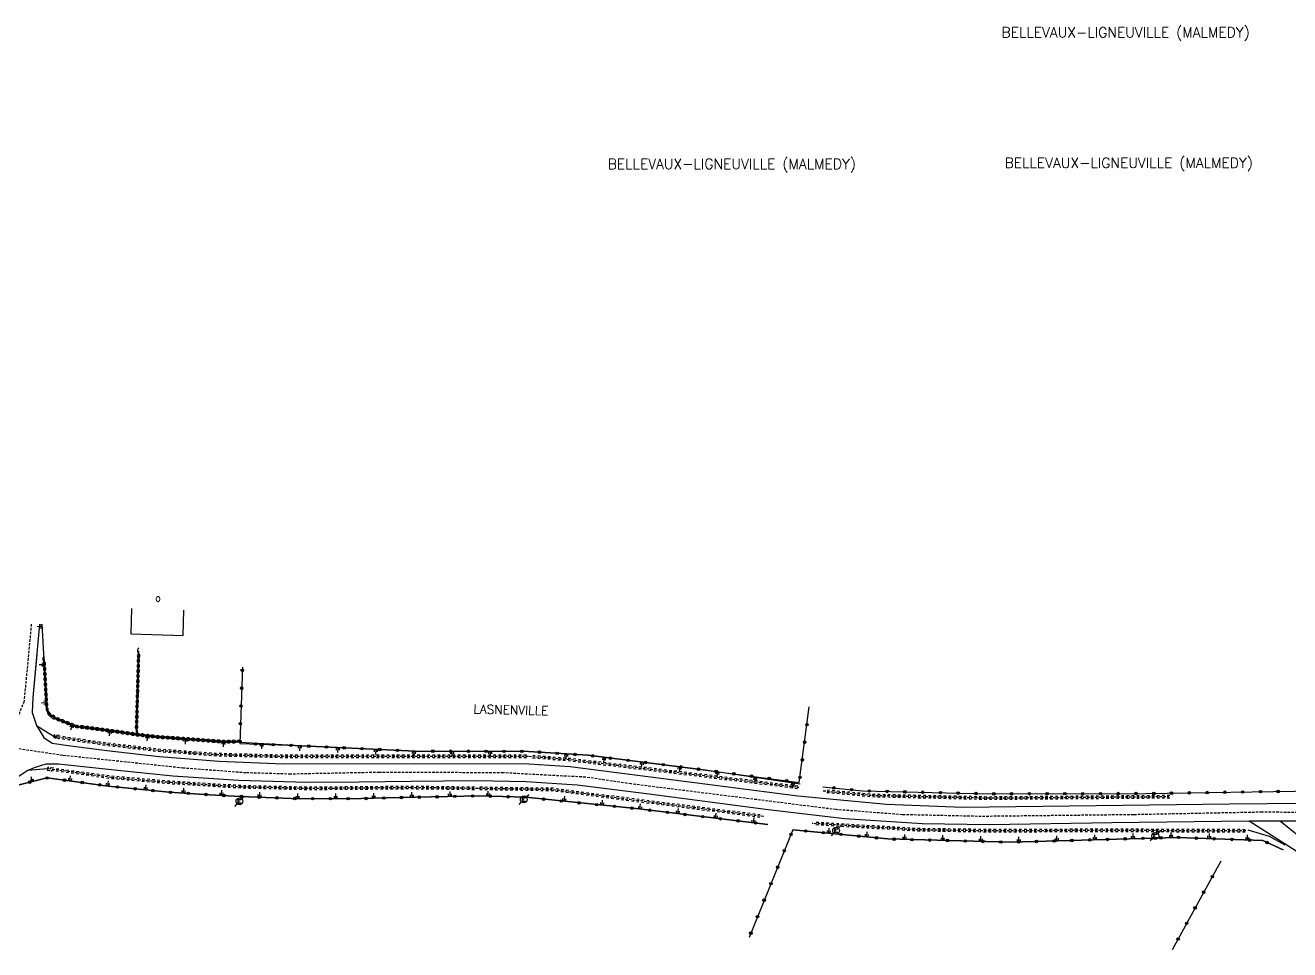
# Model space of a CAD drawing. Header units: millimetres. Extents: x 267000 to 268000, y 120141 to 120937.
# Drawn here: x 267321.9 to 267570.8, y 120582.4 to 120764.3 of the extents above; entities that cross this region are included whole.
import ezdxf
from ezdxf.enums import TextEntityAlignment as Align

# ---------------------------------------------------------------- set-up
doc = ezdxf.new("R2010")
doc.units = ezdxf.units.MM
doc.linetypes.add('DASHED', pattern=[0.75, 0.5, -0.25])
doc.layers.get('0').update_dxf_attribs({"linetype": 'CONTINUOUS'})
for name, color, linetype in [('W0001', 6, 'DASHED'), ('W0008', 7, 'CONTINUOUS'), ('W0100', 7, 'CONTINUOUS'), ('W0112', 1, 'DASHED'), ('W0211', 2, 'CONTINUOUS'), ('W0220', 5, 'DASHED'), ('W0310', 3, 'CONTINUOUS'), ('W0322', 7, 'CONTINUOUS'), ('W0400', 7, 'CONTINUOUS'), ('W0471', 7, 'CONTINUOUS'), ('W0980', 7, 'CONTINUOUS'), ('W0989', 7, 'CONTINUOUS'), ('W0991', 7, 'CONTINUOUS')]:
    doc.layers.add(name, color=color, linetype=linetype)
doc.styles.get("Standard").update_dxf_attribs({"font": 'romans.shx', "width": 0.85})

# ---------------------------------------------------------------- blocks, each defined once
blk = doc.blocks.new('t211o')
at = {"color": 0, "linetype": 'Continuous'}
for p, q in [((-0.29, 0.5), (-0.29, 0)), ((0, 1), (0, 0)), ((0.29, 0.5), (0.29, 0))]:
    blk.add_line(p, q, dxfattribs=at)
blk = doc.blocks.new('t220o')
at = {"color": 0, "linetype": 'Continuous'}
for p, q in [((-0.25, 0.25), (0.25, 0.25)), ((-0.25, -0.25), (0.25, -0.25))]:
    blk.add_line(p, q, dxfattribs=at)
blk = doc.blocks.new('t322o')
at = {"color": 0, "linetype": 'Continuous'}
for radius in [0.25, 0.15]:
    blk.add_circle((0, 0), radius, dxfattribs=at)
blk = doc.blocks.new('t310o')
at = {"color": 0, "linetype": 'Continuous'}
for centre, start, end in [((-0.5, 0.38), 216.8699, 323.1304), ((0.5, -0.37), 36.8699, 143.1303)]:
    blk.add_arc(centre, 0.625, start, end, dxfattribs=at)
blk = doc.blocks.new('T471')
for p, q in [((-0.333334, 0.333334), (-0.333334, -0.333334)), ((-0.333334, 0.333334), (0.333334, 0.333334)), ((-0.333334, 0), (0, 0)), ((0.500001, 0.500001), (1.000002, 1.000002)), ((-0.500001, -0.500001), (-1.000002, -1.000002)), ((-0.333334, -0.333334), (0.333334, -0.333334))]:
    blk.add_line(p, q)
blk.add_ellipse((0, 0), major_axis=(0.471405, 0.471405), ratio=1, start_param=5.4977871438, end_param=11.780972451)
blk = doc.blocks.new('T400')
for p, q in [((-0.15, 0.3), (0.15, 0.3)), ((-0.15, -0.25), (-0.15, 0.3)), ((-0.15, 0.15), (0.15, 0.15)), ((-0.15, 0), (0.15, 0)), ((0.15, 0.3), (0.15, -0.25)), ((-0.15, -0.15), (0.15, -0.15)), ((-0.15, -0.25), (-0.15, -0.3)), ((-0.15, -0.3), (0.15, -0.3)), ((0.15, -0.3), (0.15, -0.25))]:
    blk.add_line(p, q)

msp = doc.modelspace()

# ---------------------------------------------------------------- linework, layer by layer
at = {"layer": 'W0001'}
for points in [[(267323.05, 120646.43), (267321.61, 120631.24), (267318.07, 120622.14)], [(267599.34, 120609.16), (267565.32, 120609.42), (267540.01, 120608.92), (267510.04, 120608.58), (267494.49, 120608.92), (267481.46, 120609.93), (267441.13, 120614.98), (267432.14, 120616.32), (267425.2, 120616.66), (267415.95, 120617.17), (267391.57, 120617.25), (267374.12, 120616.91), (267365.3, 120617.16), (267352.94, 120618.09), (267329.24, 120620.6), (267319.35, 120622.05)]]:
    msp.add_lwpolyline(points, dxfattribs=at)
at = {"layer": 'W0008'}
for points in [[(267324.69, 120646.43), (267323.32, 120631.99), (267323.22, 120629.02), (267324.04, 120626.51), (267325.53, 120624.14), (267327.16, 120623.02), (267330.32, 120622.55), (267337.9, 120621.55), (267348.19, 120620.35), (267360, 120619.45), (267372.66, 120618.91), (267398.44, 120618.98), (267420.99, 120618.96)], [(267420.44, 120615.41), (267410.68, 120615.62), (267397.85, 120615.46), (267387.6, 120615.35), (267377.29, 120615.28), (267363.88, 120615.63), (267350.93, 120616.53), (267339.43, 120617.7), (267328.37, 120618.88), (267325.92, 120618.87), (267323.58, 120618.18), (267322.37, 120617.61), (267320.45, 120616.38), (267318.82, 120614.76), (267316.88, 120611.86), (267315.33, 120608.12), (267312.71, 120598.36), (267312.16, 120596.77)], [(267420.99, 120618.96), (267429.1, 120618.44), (267453.57, 120615.23), (267473.95, 120612.63), (267491.41, 120611.01), (267506.32, 120610.4), (267558.98, 120611.07), (267588.57, 120611.31), (267618.91, 120610.98), (267627.21, 120610.62), (267645.06, 120608.89), (267660.42, 120607.2), (267680.05, 120604.46)], [(267687.58, 120599.79), (267661.29, 120603.58), (267645.3, 120605.37), (267631.58, 120606.76), (267620.1, 120607.42), (267602.56, 120607.68), (267576.82, 120607.67), (267568.93, 120607.68), (267562.77, 120607.67), (267535.74, 120607.3), (267511.63, 120606.95), (267498.39, 120607.16), (267483.2, 120608.11), (267468.11, 120609.86), (267444.16, 120613.06), (267430.49, 120614.71), (267420.44, 120615.41)], [(267593.01, 120586.6), (267574.38, 120600.26), (267562.77, 120607.67)], [(267568.93, 120607.68), (267576.41, 120601.6), (267594.36, 120588.6)]]:
    msp.add_lwpolyline(points, dxfattribs=at)
at = {"layer": 'W0100'}
msp.add_lwpolyline([(267342.79, 120649.51), (267342.63, 120644.51), (267352.92, 120644.19), (267353.07, 120649.19)], dxfattribs=at)
at = {"layer": 'W0112'}
for points in [[(267328.47, 120624.51), (267327.52, 120624.62), (267327.45, 120624.12), (267328.36, 120623.93)], [(267327.25, 120618.1), (267326.29, 120618.22), (267326.18, 120617.7), (267327.15, 120617.54)]]:
    msp.add_lwpolyline(points, dxfattribs=at)
at = {"layer": 'W0211'}
for points in [[(267420.92, 120621.38), (267398.63, 120621.43), (267373.53, 120622.61), (267360.62, 120623.3), (267347.48, 120624.27), (267339.78, 120625.3), (267331.71, 120626.35), (267327.77, 120627.91), (267326.52, 120628.81), (267326.08, 120629.95), (267325.16, 120646.43)], [(267324.13, 120640.46), (267323.32, 120631.99), (267323.22, 120629.02), (267324.04, 120626.51), (267326.34, 120625.02), (267327.48, 120624.36)], [(267474.37, 120614.93), (267455.29, 120617.78), (267432.66, 120620.61), (267420.92, 120621.38)], [(267326.22, 120617.97), (267322.37, 120617.61), (267320.45, 120616.38), (267318.82, 120614.76), (267316.88, 120611.86), (267315.33, 120608.12), (267312.71, 120598.36), (267312.16, 120596.77)], [(267313.18, 120598.13), (267315.7, 120606.69), (267318.52, 120612.96), (267320.11, 120614.68), (267326.19, 120616.17), (267338.17, 120614.57), (267350.2, 120613.35), (267358.13, 120612.86), (267364.13, 120612.51), (267375.9, 120612.07), (267388.02, 120612.1), (267395.53, 120612.3), (267411.36, 120612.63), (267420.41, 120612.35)], [(267420.41, 120612.35), (267442.73, 120610.05), (267468.04, 120607)], [(267472.96, 120605.97), (267491.67, 120604.15), (267515.84, 120603.51), (267532.09, 120603.98), (267548.68, 120604.47), (267565.48, 120603.82), (267569.45, 120601.98)], [(267562.49, 120605.96), (267566.74, 120604.72), (267569.77, 120602.98)]]:
    msp.add_lwpolyline(points, dxfattribs=at)
at = {"layer": 'W0220'}
for points in [[(267327.48, 120624.36), (267338.02, 120622.81), (267348.66, 120621.57), (267359.48, 120620.78), (267372.34, 120620.45), (267398.57, 120620.43), (267420.99, 120620.43)], [(267420.99, 120620.43), (267428.51, 120619.86), (267454.36, 120616.77), (267474.16, 120614.32)], [(267410.99, 120614.08), (267397.74, 120614.25), (267387.95, 120614.15), (267377.35, 120614.07), (267364.39, 120614.39), (267350.57, 120615.23), (267338.81, 120616.26), (267326.22, 120617.97)], [(267467.24, 120608.55), (267438.96, 120612.13), (267425.59, 120613.87), (267416.12, 120614), (267410.99, 120614.08)], [(267478.93, 120613.64), (267488.53, 120612.74), (267511.38, 120612.22), (267546.98, 120612.5)], [(267562.11, 120605.73), (267534.37, 120605.82), (267511.84, 120605.74), (267497.63, 120605.94), (267485.09, 120606.69), (267476.77, 120607.2)]]:
    msp.add_lwpolyline(points, dxfattribs=at)
at = {"layer": 'W0310'}
msp.add_line((267343.72, 120624.71), (267344.19, 120641.1), dxfattribs=at)
msp.add_lwpolyline([(267325.52, 120640.08), (267326.08, 120629.95), (267326.52, 120628.81), (267327.77, 120627.91), (267331.71, 120626.35), (267339.78, 120625.3), (267343.72, 120624.71), (267347.48, 120624.27), (267360.62, 120623.3), (267363.92, 120623.32)], dxfattribs=at)
at = {"layer": 'W0322'}
msp.add_line((267557.19, 120599.81), (267547.62, 120582.36), dxfattribs=at)
for points in [[(267364.59, 120637.93), (267364.07, 120622.94), (267373.53, 120622.61), (267398.63, 120621.43)], [(267398.63, 120621.43), (267420.92, 120621.38), (267432.66, 120620.61), (267455.29, 120617.78), (267474.22, 120615.26), (267476.19, 120630.13)], [(267478.85, 120614.42), (267486.68, 120613.62), (267511.35, 120613.04), (267542.4, 120613.09), (267588.49, 120613.82), (267588.26, 120628.82)], [(267420.41, 120612.35), (267411.36, 120612.63), (267395.53, 120612.3), (267388.02, 120612.1), (267375.9, 120612.07), (267364.13, 120612.51), (267358.13, 120612.86), (267350.2, 120613.35), (267338.17, 120614.57), (267326.19, 120616.17), (267320.11, 120614.68), (267318.52, 120612.96), (267315.7, 120606.69), (267313.18, 120598.13), (267312.79, 120596.89)], [(267468.04, 120607), (267442.73, 120610.05), (267420.41, 120612.35)], [(267569.45, 120601.98), (267565.48, 120603.82), (267548.68, 120604.47), (267532.09, 120603.98), (267515.84, 120603.51), (267491.67, 120604.15), (267472.96, 120605.97), (267464.34, 120584.79)]]:
    msp.add_lwpolyline(points, dxfattribs=at)

# ---------------------------------------------------------------- block references
at = {"layer": 'W0211'}
for p, rotation in [((267325.19, 120646), 93.1939335032199), ((267325.61, 120638.51), 93.1939335032199), ((267326.02, 120631.02), 93.1939335032199), ((267331.17, 120626.56), 158.3565609716047), ((267338.58, 120625.45), 172.5956007310076), ((267346.01, 120624.47), 172.4292499857702), ((267353.48, 120623.83), 175.7650507418325), ((267360.96, 120623.28), 176.9320131447716), ((267368.45, 120622.88), 176.9320131447716), ((267375.94, 120622.5), 177.2998218020354), ((267383.43, 120622.14), 177.2998218020354), ((267390.92, 120621.79), 177.2998218020354), ((267398.42, 120621.44), 177.2998218020354), ((267405.92, 120621.41), 179.8920016206062), ((267413.42, 120621.4), 179.8920016206062), ((267428.4, 120620.89), 176.2183183526995), ((267435.87, 120620.21), 172.8812143314858), ((267443.31, 120619.28), 172.8812143314858), ((267450.75, 120618.35), 172.8812143314858), ((267323.21, 120615.44), 13.72560406998062), ((267330.58, 120615.58), 352.3680742779749), ((267458.18, 120617.35), 171.4897934068653), ((267465.6, 120616.24), 171.4897934068653), ((267338.02, 120614.59), 352.3680742779749), ((267345.48, 120613.83), 354.2196363283404), ((267352.95, 120613.18), 356.4997006237319), ((267360.44, 120612.73), 356.6637485948684), ((267367.93, 120612.37), 357.8587351209732), ((267397.92, 120612.35), 1.201175439442217), ((267405.42, 120612.51), 1.201175439442217), ((267412.91, 120612.58), 358.2403339127781), ((267473.02, 120615.13), 171.4897934068653), ((267375.42, 120612.09), 357.8587351209732), ((267382.92, 120612.09), 0.1182329718799636), ((267390.42, 120612.16), 1.525086459140787), ((267427.87, 120611.58), 354.1084865295699), ((267435.33, 120610.81), 354.1084865295699), ((267442.79, 120610.04), 353.1219695181406), ((267450.24, 120609.14), 353.1219695181406), ((267457.68, 120608.25), 353.1219695181406), ((267465.13, 120607.35), 353.1219695181406), ((267479.95, 120605.29), 354.4316497105201), ((267487.42, 120604.56), 354.4316497105201), ((267494.89, 120604.06), 358.4860205324533), ((267502.39, 120603.87), 358.4860205324533), ((267509.89, 120603.67), 358.4860205324533), ((267517.39, 120603.56), 1.670697304861223), ((267524.88, 120603.77), 1.670697304861223), ((267532.38, 120603.99), 1.664183191386422), ((267539.88, 120604.21), 1.664183191386422), ((267547.37, 120604.43), 1.664183191386422), ((267554.87, 120604.23), 357.8072293404057), ((267562.36, 120603.94), 357.8072293404057)]:
    msp.add_blockref('t211o', p, dxfattribs=dict(at, rotation=rotation))
at = {"layer": 'W0220'}
for p, rotation in [((267328.47, 120624.22), 351.6280099389144), ((267329.46, 120624.07), 351.6280099389144), ((267330.45, 120623.93), 351.6280099389144), ((267331.43, 120623.78), 351.6280099389144), ((267332.42, 120623.64), 351.6280099389144), ((267333.41, 120623.49), 351.6280099389144), ((267334.4, 120623.34), 351.6280099389144), ((267335.39, 120623.2), 351.6280099389144), ((267336.38, 120623.05), 351.6280099389144), ((267337.37, 120622.91), 351.6280099389144), ((267338.36, 120622.77), 353.3682261922748), ((267339.35, 120622.66), 353.3682261922748), ((267340.35, 120622.54), 353.3682261922748), ((267341.34, 120622.43), 353.3682261922748), ((267342.33, 120622.31), 353.3682261922748), ((267343.33, 120622.2), 353.3682261922748), ((267344.32, 120622.08), 353.3682261922748), ((267345.31, 120621.96), 353.3682261922748), ((267346.31, 120621.85), 353.3682261922748), ((267347.3, 120621.73), 353.3682261922748), ((267348.29, 120621.62), 353.3682261922748), ((267349.29, 120621.53), 355.7893722542161), ((267350.29, 120621.46), 355.7893722542161), ((267351.28, 120621.38), 355.7893722542161), ((267352.28, 120621.31), 355.7893722542161), ((267353.28, 120621.24), 355.7893722542161), ((267354.28, 120621.16), 355.7893722542161), ((267355.27, 120621.09), 355.7893722542161), ((267356.27, 120621.01), 355.7893722542161), ((267357.27, 120620.94), 355.7893722542161), ((267358.27, 120620.87), 355.7893722542161), ((267359.26, 120620.79), 355.7893722542161), ((267360.26, 120620.76), 358.5310852008128), ((267361.26, 120620.73), 358.5310852008128), ((267362.26, 120620.71), 358.5310852008128), ((267363.26, 120620.68), 358.5310852008128), ((267364.26, 120620.66), 358.5310852008128), ((267365.26, 120620.63), 358.5310852008128), ((267366.26, 120620.61), 358.5310852008128), ((267367.26, 120620.58), 358.5310852008128), ((267368.26, 120620.55), 358.5310852008128), ((267369.26, 120620.53), 358.5310852008128), ((267370.26, 120620.5), 358.5310852008128), ((267371.26, 120620.48), 358.5310852008128), ((267372.26, 120620.45), 358.5310852008128), ((267373.26, 120620.45), 359.9584829098725), ((267374.26, 120620.45), 359.9584829098725), ((267375.26, 120620.45), 359.9584829098725), ((267376.26, 120620.45), 359.9584829098725), ((267377.26, 120620.45), 359.9584829098725), ((267378.26, 120620.44), 359.9584829098725), ((267379.26, 120620.44), 359.9584829098725), ((267380.26, 120620.44), 359.9584829098725), ((267381.26, 120620.44), 359.9584829098725), ((267382.26, 120620.44), 359.9584829098725), ((267383.26, 120620.44), 359.9584829098725), ((267384.26, 120620.44), 359.9584829098725), ((267385.26, 120620.44), 359.9584829098725), ((267386.26, 120620.44), 359.9584829098725), ((267387.26, 120620.44), 359.9584829098725), ((267388.26, 120620.44), 359.9584829098725), ((267389.26, 120620.44), 359.9584829098725), ((267390.26, 120620.44), 359.9584829098725), ((267391.26, 120620.44), 359.9584829098725), ((267392.26, 120620.43), 359.9584829098725), ((267393.26, 120620.43), 359.9584829098725), ((267394.26, 120620.43), 359.9584829098725), ((267395.26, 120620.43), 359.9584829098725), ((267396.26, 120620.43), 359.9584829098725), ((267397.26, 120620.43), 359.9584829098725), ((267398.26, 120620.43), 359.9584829098725), ((267421.99, 120620.35), 355.6589649709397), ((267422.99, 120620.28), 355.6589649709397), ((267423.98, 120620.2), 355.6589649709397), ((267424.98, 120620.13), 355.6589649709397), ((267425.98, 120620.05), 355.6589649709397), ((267426.97, 120619.98), 355.6589649709397), ((267427.97, 120619.9), 355.6589649709397), ((267428.97, 120619.8), 353.1880796841694), ((267429.96, 120619.69), 353.1880796841694), ((267430.95, 120619.57), 353.1880796841694), ((267431.95, 120619.45), 353.1880796841694), ((267432.94, 120619.33), 353.1880796841694), ((267433.93, 120619.21), 353.1880796841694), ((267434.92, 120619.09), 353.1880796841694), ((267435.92, 120618.97), 353.1880796841694), ((267436.91, 120618.86), 353.1880796841694), ((267437.9, 120618.74), 353.1880796841694), ((267438.9, 120618.62), 353.1880796841694), ((267439.89, 120618.5), 353.1880796841694), ((267440.88, 120618.38), 353.1880796841694), ((267441.88, 120618.26), 353.1880796841694), ((267442.87, 120618.14), 353.1880796841694), ((267327.21, 120617.84), 172.2557541891098), ((267328.2, 120617.7), 172.2557541891098), ((267329.19, 120617.57), 172.2557541891098), ((267330.18, 120617.43), 172.2557541891098), ((267331.17, 120617.3), 172.2557541891098), ((267332.17, 120617.16), 172.2557541891098), ((267333.16, 120617.03), 172.2557541891098), ((267334.15, 120616.89), 172.2557541891098), ((267335.14, 120616.76), 172.2557541891098), ((267336.13, 120616.62), 172.2557541891098), ((267337.12, 120616.49), 172.2557541891098), ((267338.11, 120616.35), 172.2557541891098), ((267339.1, 120616.23), 174.9840017992992), ((267340.1, 120616.15), 174.9840017992992), ((267341.1, 120616.06), 174.9840017992992), ((267342.09, 120615.97), 174.9840017992992), ((267343.09, 120615.88), 174.9840017992992), ((267344.08, 120615.8), 174.9840017992992), ((267345.08, 120615.71), 174.9840017992992), ((267346.08, 120615.62), 174.9840017992992), ((267443.86, 120618.03), 353.1880796841694), ((267444.85, 120617.91), 353.1880796841694), ((267445.85, 120617.79), 353.1880796841694), ((267446.84, 120617.67), 353.1880796841694), ((267447.83, 120617.55), 353.1880796841694), ((267448.83, 120617.43), 353.1880796841694), ((267449.82, 120617.31), 353.1880796841694), ((267450.81, 120617.2), 353.1880796841694), ((267451.8, 120617.08), 353.1880796841694), ((267452.8, 120616.96), 353.1880796841694), ((267453.79, 120616.84), 353.1880796841694), ((267454.78, 120616.72), 352.9355556412992), ((267455.78, 120616.6), 352.9355556412992), ((267456.77, 120616.47), 352.9355556412992), ((267457.76, 120616.35), 352.9355556412992), ((267458.75, 120616.23), 352.9355556412992), ((267459.75, 120616.1), 352.9355556412992), ((267460.74, 120615.98), 352.9355556412992), ((267461.73, 120615.86), 352.9355556412992), ((267462.72, 120615.74), 352.9355556412992), ((267463.72, 120615.61), 352.9355556412992), ((267347.07, 120615.53), 174.9840017992992), ((267348.07, 120615.45), 174.9840017992992), ((267349.06, 120615.36), 174.9840017992992), ((267350.06, 120615.27), 174.9840017992992), ((267351.06, 120615.2), 176.5482854131102), ((267352.06, 120615.14), 176.5482854131102), ((267353.05, 120615.08), 176.5482854131102), ((267354.05, 120615.02), 176.5482854131102), ((267355.05, 120614.96), 176.5482854131102), ((267356.05, 120614.9), 176.5482854131102), ((267357.05, 120614.84), 176.5482854131102), ((267358.05, 120614.78), 176.5482854131102), ((267359.04, 120614.72), 176.5482854131102), ((267360.04, 120614.66), 176.5482854131102), ((267361.04, 120614.6), 176.5482854131102), ((267362.04, 120614.54), 176.5482854131102), ((267363.04, 120614.48), 176.5482854131102), ((267364.03, 120614.42), 176.5482854131102), ((267365.03, 120614.38), 178.5856858734729), ((267366.03, 120614.35), 178.5856858734729), ((267367.03, 120614.33), 178.5856858734729), ((267368.03, 120614.3), 178.5856858734729), ((267369.03, 120614.28), 178.5856858734729), ((267370.03, 120614.25), 178.5856858734729), ((267371.03, 120614.23), 178.5856858734729), ((267372.03, 120614.21), 178.5856858734729), ((267373.03, 120614.18), 178.5856858734729), ((267374.03, 120614.16), 178.5856858734729), ((267375.03, 120614.13), 178.5856858734729), ((267376.03, 120614.11), 178.5856858734729), ((267377.03, 120614.08), 178.5856858734729), ((267378.03, 120614.08), 180.4324943671591), ((267379.03, 120614.09), 180.4324943671591), ((267380.03, 120614.09), 180.4324943671591), ((267381.03, 120614.1), 180.4324943671591), ((267382.03, 120614.11), 180.4324943671591), ((267383.03, 120614.12), 180.4324943671591), ((267384.03, 120614.12), 180.4324943671591), ((267385.03, 120614.13), 180.4324943671591), ((267386.03, 120614.14), 180.4324943671591), ((267387.03, 120614.15), 180.4324943671591), ((267388.03, 120614.15), 180.5505098168329), ((267389.03, 120614.16), 180.5505098168329), ((267390.03, 120614.17), 180.5505098168329), ((267391.03, 120614.18), 180.5505098168329), ((267392.03, 120614.19), 180.5505098168329), ((267393.03, 120614.2), 180.5505098168329), ((267394.03, 120614.21), 180.5505098168329), ((267395.03, 120614.22), 180.5505098168329), ((267396.03, 120614.23), 180.5505098168329), ((267397.03, 120614.24), 180.5505098168329), ((267398.03, 120614.24), 179.282381192512), ((267399.03, 120614.23), 179.282381192512), ((267400.03, 120614.22), 179.282381192512), ((267401.03, 120614.21), 179.282381192512), ((267402.03, 120614.19), 179.282381192512), ((267403.03, 120614.18), 179.282381192512), ((267404.03, 120614.17), 179.282381192512), ((267405.03, 120614.16), 179.282381192512), ((267406.03, 120614.14), 179.282381192512), ((267407.03, 120614.13), 179.282381192512), ((267408.03, 120614.12), 179.282381192512), ((267409.03, 120614.11), 179.282381192512), ((267410.03, 120614.09), 179.282381192512), ((267411.58, 120614.07), 179.0955812368649), ((267412.58, 120614.06), 179.0955812368649), ((267413.58, 120614.04), 179.0955812368649), ((267414.58, 120614.03), 179.0955812368649), ((267415.58, 120614.01), 179.0955812368649), ((267416.58, 120613.99), 179.1831003262591), ((267417.58, 120613.98), 179.1831003262591), ((267418.58, 120613.97), 179.1831003262591), ((267419.58, 120613.95), 179.1831003262591), ((267420.58, 120613.94), 179.1831003262591), ((267421.58, 120613.92), 179.1831003262591), ((267422.58, 120613.91), 179.1831003262591), ((267423.58, 120613.89), 179.1831003262591), ((267424.58, 120613.88), 179.1831003262591), ((267425.58, 120613.87), 179.1831003262591), ((267426.57, 120613.74), 172.6182498367561), ((267427.56, 120613.61), 172.6182498367561), ((267428.55, 120613.48), 172.6182498367561), ((267429.55, 120613.35), 172.6182498367561), ((267430.54, 120613.22), 172.6182498367561), ((267431.53, 120613.1), 172.6182498367561), ((267464.71, 120615.49), 352.9355556412992), ((267465.7, 120615.37), 352.9355556412992), ((267466.69, 120615.24), 352.9355556412992), ((267467.68, 120615.12), 352.9355556412992), ((267468.68, 120615), 352.9355556412992), ((267469.67, 120614.87), 352.9355556412992), ((267470.66, 120614.75), 352.9355556412992), ((267471.65, 120614.63), 352.9355556412992), ((267472.65, 120614.51), 352.9355556412992), ((267473.64, 120614.38), 352.9355556412992), ((267479.92, 120613.55), 354.6055566086487), ((267480.92, 120613.45), 354.6055566086487), ((267481.91, 120613.36), 354.6055566086487), ((267482.91, 120613.27), 354.6055566086487), ((267483.9, 120613.17), 354.6055566086487), ((267484.9, 120613.08), 354.6055566086487), ((267432.52, 120612.97), 172.6182498367561), ((267433.51, 120612.84), 172.6182498367561), ((267434.5, 120612.71), 172.6182498367561), ((267435.5, 120612.58), 172.6182498367561), ((267436.49, 120612.45), 172.6182498367561), ((267437.48, 120612.33), 172.6182498367561), ((267438.47, 120612.2), 172.6182498367561), ((267439.46, 120612.07), 172.7822551739999), ((267440.45, 120611.94), 172.7822551739999), ((267441.45, 120611.82), 172.7822551739999), ((267442.44, 120611.69), 172.7822551739999), ((267443.43, 120611.57), 172.7822551739999), ((267444.42, 120611.44), 172.7822551739999), ((267445.42, 120611.32), 172.7822551739999), ((267446.41, 120611.19), 172.7822551739999), ((267447.4, 120611.06), 172.7822551739999), ((267448.39, 120610.94), 172.7822551739999), ((267449.38, 120610.81), 172.7822551739999), ((267450.38, 120610.69), 172.7822551739999), ((267485.9, 120612.98), 354.6055566086487), ((267486.89, 120612.89), 354.6055566086487), ((267487.89, 120612.8), 354.6055566086487), ((267488.88, 120612.73), 358.703573535228), ((267489.88, 120612.7), 358.703573535228), ((267490.88, 120612.68), 358.703573535228), ((267491.88, 120612.66), 358.703573535228), ((267492.88, 120612.64), 358.703573535228), ((267493.88, 120612.61), 358.703573535228), ((267494.88, 120612.59), 358.703573535228), ((267495.88, 120612.57), 358.703573535228), ((267496.88, 120612.55), 358.703573535228), ((267497.88, 120612.52), 358.703573535228), ((267498.88, 120612.5), 358.703573535228), ((267499.88, 120612.48), 358.703573535228), ((267500.88, 120612.46), 358.703573535228), ((267501.88, 120612.43), 358.703573535228), ((267502.88, 120612.41), 358.703573535228), ((267503.88, 120612.39), 358.703573535228), ((267504.88, 120612.37), 358.703573535228), ((267505.88, 120612.34), 358.703573535228), ((267506.88, 120612.32), 358.703573535228), ((267507.88, 120612.3), 358.703573535228), ((267508.88, 120612.27), 358.703573535228), ((267509.88, 120612.25), 358.703573535228), ((267510.88, 120612.23), 358.703573535228), ((267511.88, 120612.22), 0.4538503339283516), ((267512.88, 120612.23), 0.4538503339283516), ((267513.88, 120612.24), 0.4538503339283516), ((267514.88, 120612.25), 0.4538503339283516), ((267515.88, 120612.25), 0.4538503339283516), ((267516.88, 120612.26), 0.4538503339283516), ((267517.88, 120612.27), 0.4538503339283516), ((267518.88, 120612.28), 0.4538503339283516), ((267519.88, 120612.29), 0.4538503339283516), ((267520.88, 120612.29), 0.4538503339283516), ((267521.88, 120612.3), 0.4538503339283516), ((267522.88, 120612.31), 0.4538503339283516), ((267523.88, 120612.32), 0.4538503339283516), ((267524.88, 120612.32), 0.4538503339283516), ((267525.88, 120612.33), 0.4538503339283516), ((267526.88, 120612.34), 0.4538503339283516), ((267527.88, 120612.35), 0.4538503339283516), ((267528.88, 120612.36), 0.4538503339283516), ((267529.88, 120612.36), 0.4538503339283516), ((267530.88, 120612.37), 0.4538503339283516), ((267531.88, 120612.38), 0.4538503339283516), ((267532.88, 120612.39), 0.4538503339283516), ((267533.88, 120612.4), 0.4538503339283516), ((267534.88, 120612.4), 0.4538503339283516), ((267535.88, 120612.41), 0.4538503339283516), ((267536.88, 120612.42), 0.4538503339283516), ((267537.88, 120612.43), 0.4538503339283516), ((267538.88, 120612.44), 0.4538503339283516), ((267539.88, 120612.44), 0.4538503339283516), ((267540.88, 120612.45), 0.4538503339283516), ((267541.88, 120612.46), 0.4538503339283516), ((267542.88, 120612.47), 0.4538503339283516), ((267543.88, 120612.48), 0.4538503339283516), ((267544.88, 120612.48), 0.4538503339283516), ((267545.88, 120612.49), 0.4538503339283516), ((267546.88, 120612.5), 0.4538503339283516), ((267451.37, 120610.56), 172.7822551739999), ((267452.36, 120610.44), 172.7822551739999), ((267453.35, 120610.31), 172.7822551739999), ((267454.34, 120610.19), 172.7822551739999), ((267455.34, 120610.06), 172.7822551739999), ((267456.33, 120609.93), 172.7822551739999), ((267457.32, 120609.81), 172.7822551739999), ((267458.31, 120609.68), 172.7822551739999), ((267459.3, 120609.56), 172.7822551739999), ((267460.3, 120609.43), 172.7822551739999), ((267461.29, 120609.31), 172.7822551739999), ((267462.28, 120609.18), 172.7822551739999), ((267463.27, 120609.05), 172.7822551739999), ((267464.26, 120608.93), 172.7822551739999), ((267465.26, 120608.8), 172.7822551739999), ((267466.25, 120608.68), 172.7822551739999), ((267477.77, 120607.14), 176.4610072393696), ((267478.77, 120607.08), 176.4610072393696), ((267479.77, 120607.02), 176.4610072393696), ((267480.77, 120606.96), 176.4610072393696), ((267481.76, 120606.89), 176.4610072393696), ((267482.76, 120606.83), 176.4610072393696), ((267483.76, 120606.77), 176.4610072393696), ((267484.76, 120606.71), 176.4610072393696), ((267485.76, 120606.65), 176.5840229907561), ((267486.76, 120606.59), 176.5840229907561), ((267487.75, 120606.53), 176.5840229907561), ((267488.75, 120606.47), 176.5840229907561), ((267489.75, 120606.41), 176.5840229907561), ((267490.75, 120606.35), 176.5840229907561), ((267491.75, 120606.29), 176.5840229907561), ((267492.74, 120606.23), 176.5840229907561), ((267493.74, 120606.17), 176.5840229907561), ((267494.74, 120606.11), 176.5840229907561), ((267495.74, 120606.05), 176.5840229907561), ((267496.74, 120605.99), 176.5840229907561), ((267497.74, 120605.94), 179.2095410179972), ((267498.74, 120605.92), 179.2095410179972), ((267499.74, 120605.91), 179.2095410179972), ((267500.74, 120605.9), 179.2095410179972), ((267501.74, 120605.88), 179.2095410179972), ((267502.74, 120605.87), 179.2095410179972), ((267503.74, 120605.86), 179.2095410179972), ((267504.74, 120605.84), 179.2095410179972), ((267505.74, 120605.83), 179.2095410179972), ((267506.73, 120605.81), 179.2095410179972), ((267507.73, 120605.8), 179.2095410179972), ((267508.73, 120605.79), 179.2095410179972), ((267509.73, 120605.77), 179.2095410179972), ((267510.73, 120605.76), 179.2095410179972), ((267511.73, 120605.75), 179.2095410179972), ((267512.73, 120605.75), 180.1881962109139), ((267513.73, 120605.75), 180.1881962109139), ((267514.73, 120605.75), 180.1881962109139), ((267515.73, 120605.76), 180.1881962109139), ((267516.73, 120605.76), 180.1881962109139), ((267517.73, 120605.76), 180.1881962109139), ((267518.73, 120605.77), 180.1881962109139), ((267519.73, 120605.77), 180.1881962109139), ((267520.73, 120605.77), 180.1881962109139), ((267521.73, 120605.78), 180.1881962109139), ((267522.73, 120605.78), 180.1881962109139), ((267523.73, 120605.78), 180.1881962109139), ((267524.73, 120605.79), 180.1881962109139), ((267525.73, 120605.79), 180.1881962109139), ((267526.73, 120605.79), 180.1881962109139), ((267527.73, 120605.8), 180.1881962109139), ((267528.73, 120605.8), 180.1881962109139), ((267529.73, 120605.8), 180.1881962109139), ((267530.73, 120605.81), 180.1881962109139), ((267531.73, 120605.81), 180.1881962109139), ((267532.73, 120605.81), 180.1881962109139), ((267533.73, 120605.82), 180.1881962109139), ((267534.73, 120605.82), 179.8244430259465), ((267535.73, 120605.81), 179.8244430259465), ((267536.73, 120605.81), 179.8244430259465), ((267537.73, 120605.81), 179.8244430259465), ((267538.73, 120605.8), 179.8244430259465), ((267539.73, 120605.8), 179.8244430259465), ((267540.73, 120605.8), 179.8244430259465), ((267541.73, 120605.8), 179.8244430259465), ((267542.73, 120605.79), 179.8244430259465), ((267543.73, 120605.79), 179.8244430259465), ((267544.73, 120605.79), 179.8244430259465), ((267545.73, 120605.78), 179.8244430259465), ((267546.73, 120605.78), 179.8244430259465), ((267547.73, 120605.78), 179.8244430259465), ((267548.73, 120605.77), 179.8244430259465), ((267549.73, 120605.77), 179.8244430259465), ((267550.73, 120605.77), 179.8244430259465), ((267551.73, 120605.76), 179.8244430259465), ((267552.73, 120605.76), 179.8244430259465), ((267553.73, 120605.76), 179.8244430259465), ((267554.73, 120605.76), 179.8244430259465), ((267555.73, 120605.75), 179.8244430259465), ((267556.73, 120605.75), 179.8244430259465), ((267557.73, 120605.75), 179.8244430259465), ((267558.73, 120605.74), 179.8244430259465), ((267559.73, 120605.74), 179.8244430259465), ((267560.73, 120605.74), 179.8244430259465), ((267561.73, 120605.73), 179.8244430259465)]:
    msp.add_blockref('t220o', p, dxfattribs=dict(at, rotation=rotation))
for p in [(267399.26, 120620.43), (267400.26, 120620.43), (267401.26, 120620.43), (267402.26, 120620.43), (267403.26, 120620.43), (267404.26, 120620.43), (267405.26, 120620.43), (267406.26, 120620.43), (267407.26, 120620.43), (267408.26, 120620.43), (267409.26, 120620.43), (267410.26, 120620.43), (267411.26, 120620.43), (267412.26, 120620.43), (267413.26, 120620.43), (267414.26, 120620.43), (267415.26, 120620.43), (267416.26, 120620.43), (267417.26, 120620.43), (267418.26, 120620.43), (267419.26, 120620.43), (267420.26, 120620.43)]:
    msp.add_blockref('t220o', p, dxfattribs=at)
at = {"layer": 'W0310'}
for p, rotation in [((267344.18, 120640.7), 88.34326153287417), ((267325.57, 120639.08), 273.1939335032213), ((267325.63, 120638.08), 273.1939335032213), ((267344.1, 120637.7), 88.34326153287417), ((267344.12, 120638.7), 88.34326153287417), ((267344.15, 120639.7), 88.34326153287417), ((267325.69, 120637.08), 273.1939335032213), ((267325.74, 120636.08), 273.1939335032213), ((267325.8, 120635.09), 273.1939335032213), ((267344.04, 120635.71), 88.34326153287417), ((267344.07, 120636.7), 88.34326153287417), ((267325.85, 120634.09), 273.1939335032213), ((267325.91, 120633.09), 273.1939335032213), ((267343.95, 120632.71), 88.34326153287417), ((267343.98, 120633.71), 88.34326153287417), ((267344.01, 120634.71), 88.34326153287417), ((267325.96, 120632.09), 273.1939335032213), ((267326.02, 120631.09), 273.1939335032213), ((267326.08, 120630.09), 273.1939335032213), ((267343.89, 120630.71), 88.34326153287417), ((267343.92, 120631.71), 88.34326153287417), ((267326.39, 120629.15), 290.8461340961651), ((267327.03, 120628.44), 324.2279316902724), ((267327.86, 120627.87), 338.3565609716047), ((267343.81, 120627.71), 88.34326153287417), ((267343.84, 120628.71), 88.34326153287417), ((267343.86, 120629.71), 88.34326153287417), ((267328.79, 120627.51), 338.3565609716047), ((267329.72, 120627.14), 338.3565609716047), ((267330.65, 120626.77), 338.3565609716047), ((267331.58, 120626.4), 338.3565609716047), ((267332.56, 120626.24), 352.5956007310076), ((267333.55, 120626.11), 352.5956007310076), ((267334.54, 120625.98), 352.5956007310076), ((267335.53, 120625.85), 352.5956007310076), ((267336.52, 120625.72), 352.5956007310076), ((267337.52, 120625.59), 352.5956007310076), ((267338.51, 120625.46), 352.5956007310076), ((267343.75, 120625.71), 88.34326153287417), ((267343.78, 120626.71), 88.34326153287417), ((267339.5, 120625.33), 352.5956007310076), ((267340.49, 120625.19), 351.5240111333396), ((267341.48, 120625.04), 351.5240111333396), ((267342.47, 120624.9), 351.5240111333396), ((267343.46, 120624.75), 351.5240111333396), ((267344.45, 120624.63), 353.3821789422956), ((267345.44, 120624.51), 353.3821789422956), ((267346.44, 120624.39), 353.3821789422956), ((267347.43, 120624.28), 353.3821789422956), ((267348.43, 120624.2), 355.7650507418325), ((267349.42, 120624.13), 355.7650507418325), ((267350.42, 120624.06), 355.7650507418325), ((267351.42, 120623.98), 355.7650507418325), ((267352.42, 120623.91), 355.7650507418325), ((267353.41, 120623.83), 355.7650507418325), ((267354.41, 120623.76), 355.7650507418325), ((267355.41, 120623.69), 355.7650507418325), ((267356.4, 120623.61), 355.7650507418325), ((267357.4, 120623.54), 355.7650507418325), ((267358.4, 120623.47), 355.7650507418325), ((267359.4, 120623.39), 355.7650507418325), ((267360.39, 120623.32), 355.7650507418325), ((267361.39, 120623.3), 0.2429979107991092), ((267362.39, 120623.31), 0.2429979107991092), ((267363.39, 120623.31), 0.2429979107991092)]:
    msp.add_blockref('t310o', p, dxfattribs=dict(at, rotation=rotation))
at = {"layer": 'W0322'}
for p, rotation in [((267364.57, 120637.33), 268.020985252606), ((267364.45, 120633.83), 268.020985252606), ((267364.33, 120630.33), 268.020985252606), ((267364.2, 120626.84), 268.020985252606), ((267475.73, 120626.66), 82.43009366931504), ((267364.08, 120623.34), 268.020985252606), ((267475.27, 120623.19), 82.43009366931504), ((267367.17, 120622.83), 358.0140090150819), ((267370.66, 120622.71), 358.0140090150819), ((267374.16, 120622.58), 357.2998218020354), ((267377.66, 120622.41), 357.2998218020354), ((267381.15, 120622.25), 357.2998218020354), ((267384.65, 120622.08), 357.2998218020354), ((267388.15, 120621.92), 357.2998218020354), ((267391.64, 120621.75), 357.2998218020354), ((267395.14, 120621.59), 357.2998218020354), ((267402.09, 120621.42), 359.8920016206061), ((267405.59, 120621.41), 359.8920016206061), ((267409.09, 120621.41), 359.8920016206061), ((267412.59, 120621.4), 359.8920016206061), ((267416.09, 120621.39), 359.8920016206061), ((267419.59, 120621.39), 359.8920016206061), ((267423.08, 120621.24), 356.2183183526994), ((267426.57, 120621.01), 356.2183183526994), ((267430.07, 120620.78), 356.2183183526994), ((267433.55, 120620.49), 352.8812143314858), ((267437.03, 120620.06), 352.8812143314858), ((267440.5, 120619.63), 352.8812143314858), ((267443.97, 120619.19), 352.8812143314858), ((267447.45, 120618.76), 352.8812143314858), ((267450.92, 120618.33), 352.8812143314858), ((267474.81, 120619.72), 82.43009366931504), ((267326.13, 120616.16), 193.7256040699806), ((267329.59, 120615.72), 172.368074277975), ((267454.39, 120617.89), 352.8812143314858), ((267457.86, 120617.44), 352.4275672175829), ((267461.33, 120616.98), 352.4275672175829), ((267464.8, 120616.52), 352.4275672175829), ((267468.27, 120616.05), 352.4275672175829), ((267471.74, 120615.59), 352.4275672175829), ((267474.35, 120616.26), 82.43009366931504), ((267322.73, 120615.32), 193.7256040699806), ((267333.06, 120615.25), 172.368074277975), ((267336.53, 120614.79), 172.368074277975), ((267340.01, 120614.38), 174.2196363283404), ((267343.49, 120614.03), 174.2196363283404), ((267346.97, 120613.67), 174.2196363283404), ((267350.45, 120613.33), 176.499700623732), ((267353.95, 120613.12), 176.499700623732), ((267481.03, 120614.2), 354.1720722274283), ((267484.52, 120613.85), 354.1720722274283), ((267488.01, 120613.59), 358.6359425725311), ((267491.5, 120613.51), 358.6359425725311), ((267495, 120613.43), 358.6359425725311), ((267498.5, 120613.34), 358.6359425725311), ((267502, 120613.26), 358.6359425725311), ((267505.5, 120613.18), 358.6359425725311), ((267509, 120613.09), 358.6359425725311), ((267544, 120613.11), 0.9048632033657816), ((267547.5, 120613.17), 0.9048632033657816), ((267551, 120613.22), 0.9048632033657816), ((267554.5, 120613.28), 0.9048632033657816), ((267558, 120613.34), 0.9048632033657816), ((267561.5, 120613.39), 0.9048632033657816), ((267565, 120613.45), 0.9048632033657816), ((267568.5, 120613.5), 0.9048632033657816), ((267357.44, 120612.91), 176.499700623732), ((267360.94, 120612.7), 176.6637485948684), ((267364.43, 120612.5), 177.8587351209732), ((267367.93, 120612.37), 177.8587351209732), ((267371.42, 120612.24), 177.8587351209732), ((267374.92, 120612.11), 177.8587351209732), ((267378.42, 120612.08), 180.1182329718799), ((267381.92, 120612.09), 180.1182329718799), ((267385.42, 120612.09), 180.1182329718799), ((267388.92, 120612.12), 181.5250864591408), ((267392.42, 120612.22), 181.5250864591408), ((267395.92, 120612.31), 181.2011754394422), ((267399.42, 120612.38), 181.2011754394422), ((267402.92, 120612.45), 181.2011754394422), ((267406.42, 120612.53), 181.2011754394422), ((267409.92, 120612.6), 181.2011754394422), ((267413.41, 120612.57), 178.2403339127781), ((267416.91, 120612.46), 178.2403339127781), ((267423.89, 120611.99), 174.1084865295699), ((267427.37, 120611.63), 174.1084865295699), ((267430.86, 120611.27), 174.1084865295699), ((267434.34, 120610.91), 174.1084865295699), ((267512.5, 120613.04), 0.09596346665853807), ((267516, 120613.04), 0.09596346665853807), ((267519.5, 120613.05), 0.09596346665853807), ((267523, 120613.06), 0.09596346665853807), ((267526.5, 120613.06), 0.09596346665853807), ((267530, 120613.07), 0.09596346665853807), ((267533.5, 120613.07), 0.09596346665853807), ((267537, 120613.08), 0.09596346665853807), ((267540.5, 120613.09), 0.09596346665853807), ((267437.82, 120610.56), 174.1084865295699), ((267441.3, 120610.2), 174.1084865295699), ((267444.78, 120609.8), 173.1219695181407), ((267448.25, 120609.38), 173.1219695181407), ((267451.73, 120608.96), 173.1219695181407), ((267455.2, 120608.54), 173.1219695181407), ((267458.68, 120608.13), 173.1219695181407), ((267462.15, 120607.71), 173.1219695181407), ((267465.63, 120607.29), 173.1219695181407), ((267475.47, 120605.73), 174.4316497105201), ((267472.59, 120605.07), 247.8562497584027), ((267478.96, 120605.39), 174.4316497105201), ((267482.44, 120605.05), 174.4316497105201), ((267485.92, 120604.71), 174.4316497105201), ((267489.41, 120604.37), 174.4316497105201), ((267492.9, 120604.12), 178.4860205324532), ((267496.39, 120604.02), 178.4860205324532), ((267499.89, 120603.93), 178.4860205324532), ((267503.39, 120603.84), 178.4860205324532), ((267506.89, 120603.75), 178.4860205324532), ((267510.39, 120603.65), 178.4860205324532), ((267513.89, 120603.56), 178.4860205324532), ((267517.39, 120603.56), 181.6706973048612), ((267520.89, 120603.66), 181.6706973048612), ((267524.38, 120603.76), 181.6706973048612), ((267527.88, 120603.86), 181.6706973048612), ((267531.38, 120603.96), 181.6706973048612), ((267534.88, 120604.06), 181.6641831913864), ((267538.38, 120604.17), 181.6641831913864), ((267541.88, 120604.27), 181.6641831913864), ((267545.37, 120604.37), 181.6641831913864), ((267548.87, 120604.46), 177.8072293404057), ((267552.37, 120604.32), 177.8072293404057), ((267555.87, 120604.19), 177.8072293404057), ((267559.37, 120604.06), 177.8072293404057), ((267562.86, 120603.92), 177.8072293404057), ((267566.28, 120603.45), 155.1125882891389), ((267471.27, 120601.83), 247.8562497584027), ((267469.95, 120598.59), 247.8562497584027), ((267555.51, 120596.74), 241.2716848212724), ((267468.63, 120595.35), 247.8562497584027), ((267553.82, 120593.67), 241.2716848212724), ((267467.31, 120592.1), 247.8562497584027), ((267465.99, 120588.86), 247.8562497584027), ((267552.14, 120590.6), 241.2716848212724), ((267550.46, 120587.54), 241.2716848212724), ((267464.67, 120585.62), 247.8562497584027), ((267548.78, 120584.47), 241.2716848212724)]:
    msp.add_blockref('t322o', p, dxfattribs=dict(at, rotation=rotation))
at = {"layer": 'W0400', "rotation": 76.87987604499156}
msp.add_blockref('T400', (267327.74, 120624.3), dxfattribs=at)
at = {"layer": 'W0471'}
for p in [(267364.01, 120611.57), (267419.98, 120611.93), (267481.46, 120605.79), (267544.3, 120604.76)]:
    msp.add_blockref('T471', p, dxfattribs=at)

# ---------------------------------------------------------------- texts
at = {"layer": 'W0980'}
for p in [(267538.46, 120762.75), (267460.94, 120736.85), (267539.07, 120737.07)]:
    msp.add_text('BELLEVAUX-LIGNEUVILLE (MALMEDY)', height=2, dxfattribs=at).set_placement(p, align=Align.MIDDLE)
at = {"layer": 'W0989'}
msp.add_text('LASNENVILLE', height=1.75, rotation=358.6374, dxfattribs=at).set_placement((267417.45, 120629.56), align=Align.MIDDLE)
at = {"layer": 'W0991'}
msp.add_text('O', height=1, rotation=358.2237, dxfattribs=at).set_placement((267347.99, 120651.35), align=Align.MIDDLE)

doc.saveas('drawing.dxf')
